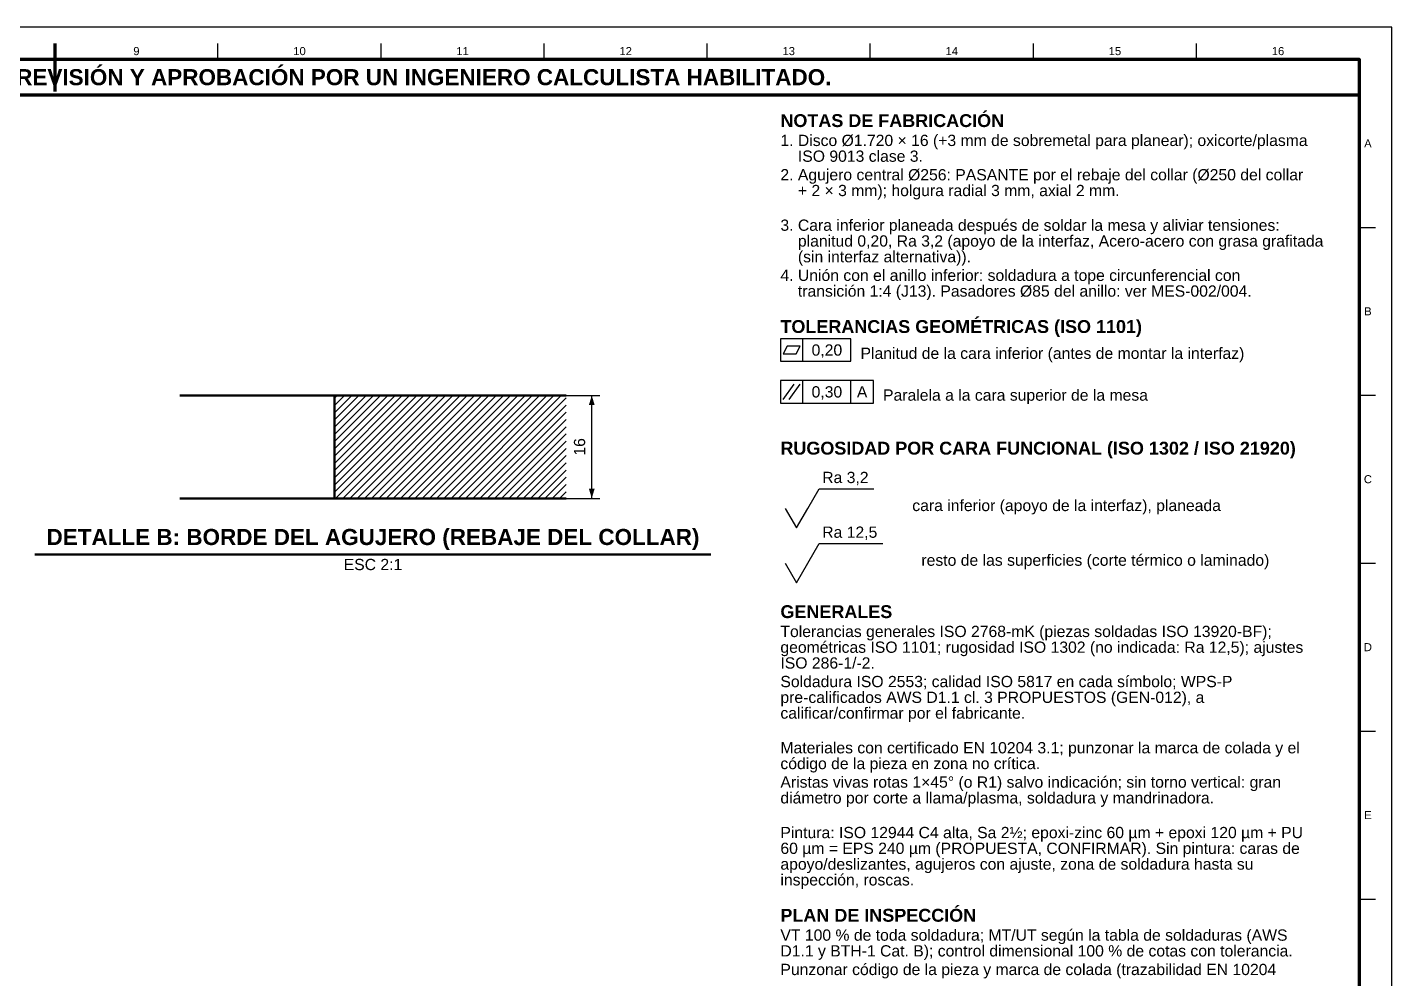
# Model space of a CAD drawing. Header units: millimetres. Extents: x 0 to 841, y 0 to 594.
# Drawn here: x 416.9 to 841, y 298.3 to 594 of the extents above; entities that cross this region are included whole.
import ezdxf
from ezdxf.enums import TextEntityAlignment as Align

# ---------------------------------------------------------------- set-up
doc = ezdxf.new("R2010")
doc.units = ezdxf.units.MM
for name, color, linetype, lineweight in [('ACH', 7, 'CONTINUOUS', 13), ('COTA', 7, 'CONTINUOUS', 25), ('FINA', 7, 'CONTINUOUS', 25), ('MARCO', 7, 'CONTINUOUS', 70), ('TXT', 7, 'CONTINUOUS', 25), ('VIS', 7, 'CONTINUOUS', 50)]:
    doc.layers.add(name, color=color, linetype=linetype, lineweight=lineweight)
doc.styles.add('STD', font='LiberationSans-Regular.ttf')
doc.styles.add('STDB', font='LiberationSans-Bold.ttf')

msp = doc.modelspace()

# ---------------------------------------------------------------- hatches: boundary and pattern name
at = {"layer": 'ACH'}
h = msp.add_hatch(dxfattribs=at)
h.set_pattern_fill('ANSI31', scale=0.5)
h.paths.add_polyline_path([(512.37, 447.6), (512.37, 479.6), (584.37, 479.6), (584.37, 447.6)])

# ---------------------------------------------------------------- linework, layer by layer
at = {"layer": 'COTA'}
for p, q in [((658, 490.2), (658, 497.2)), ((658, 477.2), (658, 484.2)), ((672.9, 477.2), (672.9, 484.2)), ((513.87, 479.6), (594.87, 479.6)), ((592.37, 447.6), (592.37, 479.6)), ((651.9, 478.3), (655.3, 483.1)), ((653.7, 478.3), (657.1, 483.1)), ((513.87, 447.6), (594.87, 447.6))]:
    msp.add_line(p, q, dxfattribs=at)
for points in [[(651, 490.2), (672.9, 490.2), (672.9, 497.2), (651, 497.2)], [(651.9, 492.5), (655.9, 492.5), (657.1, 494.9), (653.1, 494.9)], [(651, 477.2), (679.9, 477.2), (679.9, 484.2), (651, 484.2)]]:
    msp.add_lwpolyline(points, close=True, dxfattribs=at)
for points in [[(659.5, 444.5), (663, 450.6), (679.99, 450.6)], [(652.5, 444.5), (656, 438.4), (659.5, 444.5)], [(659.5, 427.5), (663, 433.6), (682.82, 433.6)], [(652.5, 427.5), (656, 421.4), (659.5, 427.5)]]:
    msp.add_lwpolyline(points, dxfattribs=at)
for points in [[(592.37, 479.6), (591.47, 476.6), (593.27, 476.6)], [(592.37, 447.6), (593.27, 450.6), (591.47, 450.6)]]:
    msp.add_solid(points, dxfattribs=at)
at = {"layer": 'FINA'}
for p, q in [((425.5, 584), (425.5, 589)), ((476.19, 584), (476.19, 589)), ((526.88, 584), (526.88, 589)), ((577.56, 584), (577.56, 589)), ((628.25, 584), (628.25, 589)), ((678.94, 584), (678.94, 589)), ((729.62, 584), (729.62, 589)), ((780.31, 584), (780.31, 589)), ((831, 531.82), (836, 531.82)), ((831, 479.64), (836, 479.64)), ((831, 427.45), (836, 427.45)), ((831, 375.27), (836, 375.27)), ((831, 323.09), (836, 323.09))]:
    msp.add_line(p, q, dxfattribs=at)
msp.add_lwpolyline([(0, 0), (841, 0), (841, 594), (0, 594)], close=True, dxfattribs=at)
at = {"layer": 'MARCO'}
msp.add_line((425.5, 589), (425.5, 574), dxfattribs=at)
for points in [[(20, 10), (831, 10), (831, 584), (20, 584)], [(20, 573), (831, 573), (831, 584), (20, 584)]]:
    msp.add_lwpolyline(points, close=True, dxfattribs=at)
at = {"layer": 'VIS'}
msp.add_line((419.32, 430.2), (629.41, 430.2), dxfattribs=at)
for points in [[(512.37, 479.6), (511.16, 479.6), (509.96, 479.6), (508.76, 479.6), (507.56, 479.6), (506.36, 479.6), (505.15, 479.6), (503.95, 479.6), (502.75, 479.6), (501.55, 479.6), (500.35, 479.6), (499.15, 479.6), (497.94, 479.6), (496.74, 479.6), (495.54, 479.6), (494.34, 479.6), (493.14, 479.6), (491.93, 479.6), (490.73, 479.6), (489.53, 479.6), (488.33, 479.6), (487.13, 479.6), (485.92, 479.6), (484.72, 479.6), (483.52, 479.6), (482.32, 479.6), (481.12, 479.6), (479.92, 479.6), (478.71, 479.6), (477.51, 479.6), (476.31, 479.6), (475.11, 479.6), (473.91, 479.6), (472.7, 479.6), (471.5, 479.6), (470.3, 479.6), (469.1, 479.6), (467.9, 479.6), (466.69, 479.6), (465.49, 479.6), (464.37, 479.6)], [(584.37, 479.6), (512.37, 479.6)], [(512.37, 447.6), (512.37, 479.6)], [(512.37, 447.6), (511.16, 447.6), (509.96, 447.6), (508.76, 447.6), (507.56, 447.6), (506.36, 447.6), (505.15, 447.6), (503.95, 447.6), (502.75, 447.6), (501.55, 447.6), (500.35, 447.6), (499.15, 447.6), (497.94, 447.6), (496.74, 447.6), (495.54, 447.6), (494.34, 447.6), (493.14, 447.6), (491.93, 447.6), (490.73, 447.6), (489.53, 447.6), (488.33, 447.6), (487.13, 447.6), (485.92, 447.6), (484.72, 447.6), (483.52, 447.6), (482.32, 447.6), (481.12, 447.6), (479.92, 447.6), (478.71, 447.6), (477.51, 447.6), (476.31, 447.6), (475.11, 447.6), (473.91, 447.6), (472.7, 447.6), (471.5, 447.6), (470.3, 447.6), (469.1, 447.6), (467.9, 447.6), (466.69, 447.6), (465.49, 447.6), (464.37, 447.6)], [(584.37, 447.6), (512.37, 447.6)]]:
    msp.add_lwpolyline(points, dxfattribs=at)

# ---------------------------------------------------------------- texts
at = {"layer": 'TXT'}
for s, height, style, p in [('9', 2.5, 'STD', (450.84, 586.6)), ('10', 2.5, 'STD', (501.53, 586.6)), ('11', 2.5, 'STD', (552.22, 586.6)), ('12', 2.5, 'STD', (602.91, 586.6)), ('13', 2.5, 'STD', (653.59, 586.6)), ('14', 2.5, 'STD', (704.28, 586.6)), ('15', 2.5, 'STD', (754.97, 586.6)), ('16', 2.5, 'STD', (805.66, 586.6)), ('ESTOS PLANOS NO SON VÁLIDOS PARA FABRICACIÓN HASTA SU REVISIÓN Y APROBACIÓN POR UN INGENIERO CALCULISTA HABILITADO.', 5, 'STDB', (425.5, 578.5)), ('A', 2.5, 'STD', (833.6, 557.91)), ('B', 2.5, 'STD', (833.6, 505.73)), ('0,20', 3.5, 'STD', (665.45, 493.7)), ('0,30', 3.5, 'STD', (665.45, 480.7)), ('A', 3.5, 'STD', (676.4, 480.7)), ('C', 2.5, 'STD', (833.6, 453.55)), ('D', 2.5, 'STD', (833.6, 401.36)), ('E', 2.5, 'STD', (833.6, 349.18))]:
    msp.add_text(s, height=height, dxfattribs=dict(at, style=style)).set_placement(p, align=Align.MIDDLE_CENTER)
for s, height, style, p in [('NOTAS DE FABRICACIÓN', 4, 'STDB', (651, 567)), ('1. Disco Ø1.720 × 16 (+3 mm de sobremetal para planear); oxicorte/plasma', 3.5, 'STD', (651, 560.6)), ('    ISO 9013 clase 3.', 3.5, 'STD', (651, 555.7)), ('2. Agujero central Ø256: PASANTE por el rebaje del collar (Ø250 del collar', 3.5, 'STD', (651, 549.93)), ('    + 2 × 3 mm); holgura radial 3 mm, axial 2 mm.', 3.5, 'STD', (651, 545.03)), ('3. Cara inferior planeada después de soldar la mesa y aliviar tensiones:', 3.5, 'STD', (651, 534.25)), ('    planitud 0,20, Ra 3,2 (apoyo de la interfaz, Acero-acero con grasa grafitada', 3.5, 'STD', (651, 529.35)), ('    (sin interfaz alternativa)).', 3.5, 'STD', (651, 524.45)), ('4. Unión con el anillo inferior: soldadura a tope circunferencial con', 3.5, 'STD', (651, 518.68)), ('    transición 1:4 (J13). Pasadores Ø85 del anillo: ver MES-002/004.', 3.5, 'STD', (651, 513.78)), ('TOLERANCIAS GEOMÉTRICAS (ISO 1101)', 4, 'STDB', (651, 503)), ('RUGOSIDAD POR CARA FUNCIONAL (ISO 1302 / ISO 21920)', 4, 'STDB', (651, 465.2)), ('GENERALES', 4, 'STDB', (651, 414.4)), ('Tolerancias generales ISO 2768-mK (piezas soldadas ISO 13920-BF);', 3.5, 'STD', (651, 408)), ('geométricas ISO 1101; rugosidad ISO 1302 (no indicada: Ra 12,5); ajustes', 3.5, 'STD', (651, 403.1)), ('ISO 286-1/-2.', 3.5, 'STD', (651, 398.2)), ('Soldadura ISO 2553; calidad ISO 5817 en cada símbolo; WPS-P', 3.5, 'STD', (651, 392.43)), ('pre-calificados AWS D1.1 cl. 3 PROPUESTOS (GEN-012), a', 3.5, 'STD', (651, 387.53)), ('calificar/confirmar por el fabricante.', 3.5, 'STD', (651, 382.63)), ('Materiales con certificado EN 10204 3.1; punzonar la marca de colada y el', 3.5, 'STD', (651, 371.85)), ('código de la pieza en zona no crítica.', 3.5, 'STD', (651, 366.95)), ('Aristas vivas rotas 1×45° (o R1) salvo indicación; sin torno vertical: gran', 3.5, 'STD', (651, 361.18)), ('diámetro por corte a llama/plasma, soldadura y mandrinadora.', 3.5, 'STD', (651, 356.28)), ('Pintura: ISO 12944 C4 alta, Sa 2½; epoxi-zinc 60 µm + epoxi 120 µm + PU', 3.5, 'STD', (651, 345.5)), ('60 µm = EPS 240 µm (PROPUESTA, CONFIRMAR). Sin pintura: caras de', 3.5, 'STD', (651, 340.6)), ('apoyo/deslizantes, agujeros con ajuste, zona de soldadura hasta su', 3.5, 'STD', (651, 335.7)), ('inspección, roscas.', 3.5, 'STD', (651, 330.8)), ('PLAN DE INSPECCIÓN', 4, 'STDB', (651, 320.03)), ('VT 100 % de toda soldadura; MT/UT según la tabla de soldaduras (AWS', 3.5, 'STD', (651, 313.63)), ('D1.1 y BTH-1 Cat. B); control dimensional 100 % de cotas con tolerancia.', 3.5, 'STD', (651, 308.73)), ('Punzonar código de la pieza y marca de colada (trazabilidad EN 10204', 3.5, 'STD', (651, 302.95))]:
    msp.add_text(s, height=height, dxfattribs=dict(at, style=style)).set_placement(p, align=Align.TOP_LEFT)
at = {"layer": 'TXT', "style": 'STD'}
for s, p in [('Planitud de la cara inferior (antes de montar la interfaz)', (675.9, 492.7)), ('Paralela a la cara superior de la mesa', (682.9, 479.7)), ('cara inferior (apoyo de la interfaz), planeada', (691.99, 445.4)), ('resto de las superficies (corte térmico o laminado)', (694.82, 428.4))]:
    msp.add_text(s, height=3.5, dxfattribs=at).set_placement(p, align=Align.MIDDLE_LEFT)
msp.add_text('16', height=3.5, rotation=90, dxfattribs=at).set_placement((591.37, 463.6), align=Align.BOTTOM_CENTER)
for s, p in [('Ra 3,2', (664, 451.3)), ('Ra 12,5', (664, 434.3))]:
    msp.add_text(s, height=3.5, dxfattribs=at).set_placement(p, align=Align.BOTTOM_LEFT)
at = {"layer": 'TXT', "style": 'STDB'}
msp.add_text('DETALLE B: BORDE DEL AGUJERO (REBAJE DEL COLLAR)', height=5, dxfattribs=at).set_placement((524.37, 431.6), align=Align.BOTTOM_CENTER)
at = {"layer": 'TXT', "style": 'STD'}
msp.add_text('ESC 2:1', height=3.5, dxfattribs=at).set_placement((524.37, 428.8), align=Align.TOP_CENTER)

doc.saveas('drawing.dxf')
